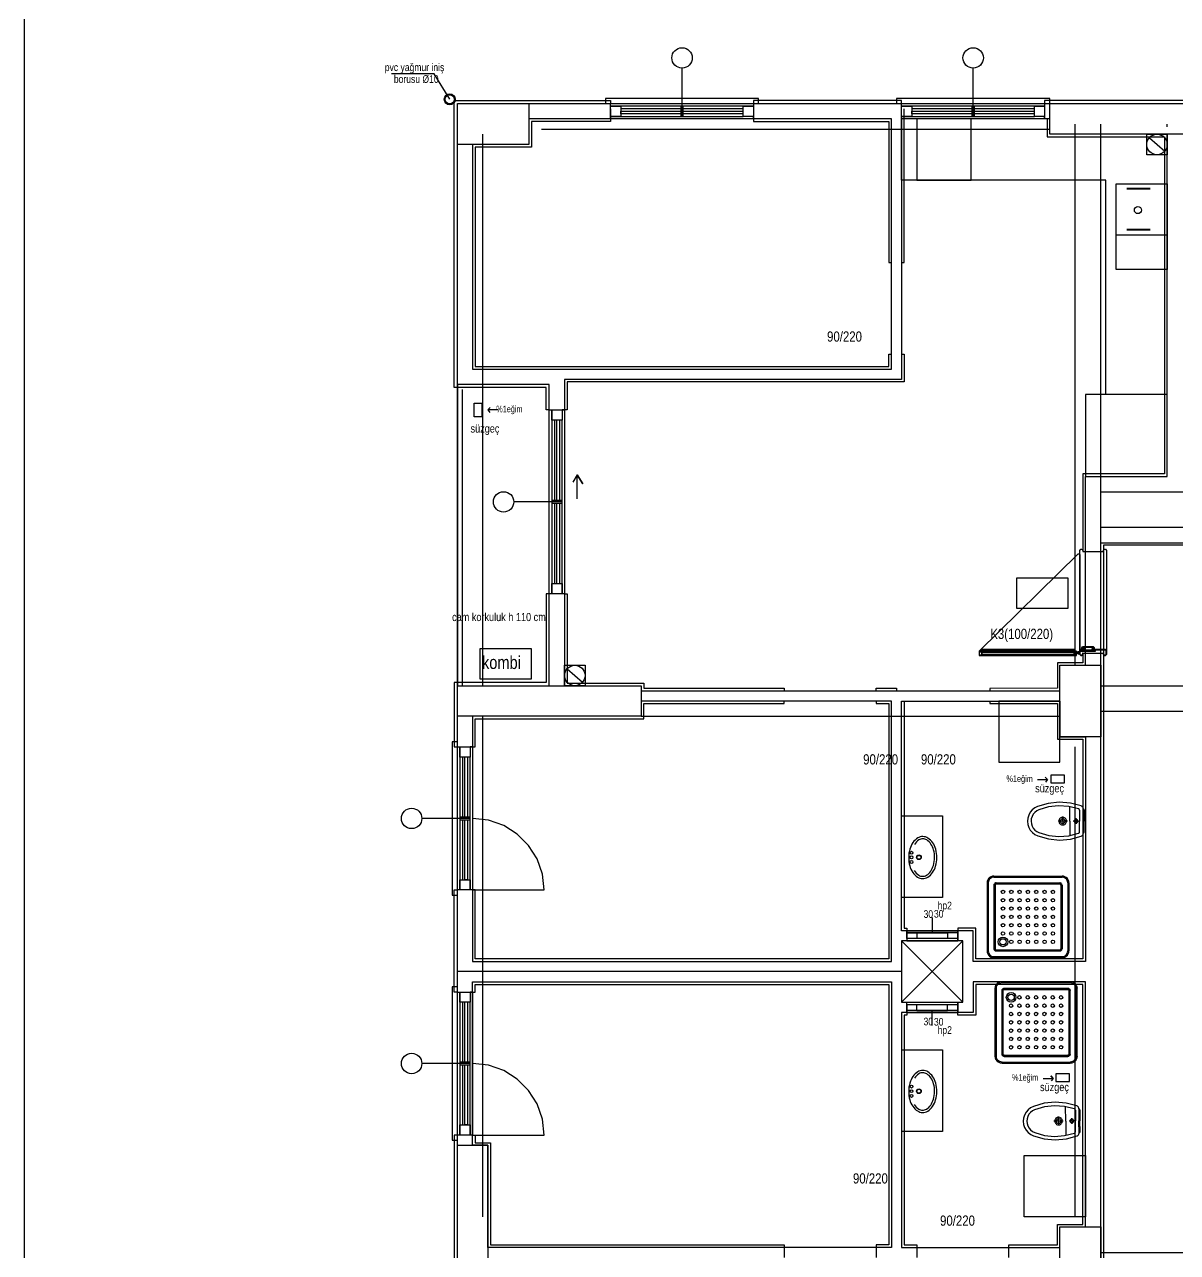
# Model space of a CAD drawing. Header units: centimetres. Extents: x 0 to 12547, y -30 to 2970.
# Drawn here: x 1150 to 1714, y 1837 to 2438 of the extents above; entities that cross this region are included whole.
import ezdxf

# ---------------------------------------------------------------- set-up
doc = ezdxf.new("R2010")
doc.units = ezdxf.units.CM
doc.layers.add('SCOTT-CERCEVE', color=7, linetype='CONTINUOUS')
doc.layers.add('SCOTT-MIMARI', color=8, linetype='CONTINUOUS')
doc.styles.get("Standard").update_dxf_attribs({"font": 'arial.ttf', "width": 0.8})

msp = doc.modelspace()

# ---------------------------------------------------------------- linework, layer by layer
at = {"layer": 'SCOTT-CERCEVE'}
msp.add_line((1150, 0), (1150, 2970), dxfattribs=at)
at = {"layer": 'SCOTT-MIMARI'}
for p, q in [((1350.49, 2413.69), (1329.55, 2413.69)), ((1358.14, 2401.27), (1350.49, 2413.69)), ((1689.58, 2357.71), (1700.96, 2357.71)), ((1689.58, 2357.41), (1700.96, 2357.41)), ((1684.35, 2334.93), (1709.35, 2334.93)), ((1700.96, 2337.45), (1689.58, 2337.45)), ((1700.96, 2337.15), (1689.58, 2337.15)), ((1666.58, 2180.43), (1667.08, 2180.93)), ((1666.58, 2129.45), (1666.58, 2180.43)), ((1666.58, 2178.43), (1666.58, 2131.45)), ((1667.08, 2180.93), (1667.58, 2180.93)), ((1667.58, 2180.93), (1668.08, 2180.43)), ((1668.08, 2180.43), (1668.08, 2179.94)), ((1668.08, 2179.94), (1678.08, 2179.94)), ((1678.08, 2180.43), (1678.58, 2180.93)), ((1678.08, 2179.94), (1678.08, 2180.43)), ((1678.58, 2180.93), (1679.08, 2180.93)), ((1679.08, 2180.93), (1679.58, 2180.43)), ((1679.58, 2180.43), (1679.58, 2129.45)), ((1618.3, 2131.05), (1618.35, 2131.05)), ((1663.58, 2130.4), (1618.7, 2130.4)), ((1663.98, 2131.05), (1663.93, 2131.05)), ((1665.27, 2130.61), (1664.93, 2130.61)), ((1665.24, 2130.05), (1664.93, 2130.05)), ((1666.58, 2130.3), (1664.98, 2130.3)), ((1665.78, 2131.1), (1665.78, 2129.5)), ((1666.31, 2130.58), (1666.58, 2130.58)), ((1666.31, 2130.02), (1666.58, 2130.02)), ((1667.08, 2128.95), (1666.58, 2129.45)), ((1667.58, 2128.95), (1667.08, 2128.95)), ((1668.08, 2129.45), (1667.58, 2128.95)), ((1678.08, 2129.94), (1668.08, 2129.94)), ((1668.08, 2129.94), (1668.08, 2129.45)), ((1678.08, 2129.45), (1678.08, 2129.94)), ((1678.58, 2128.95), (1678.08, 2129.45)), ((1679.08, 2128.95), (1678.58, 2128.95)), ((1679.58, 2129.45), (1679.08, 2128.95)), ((1661.71, 2047.88), (1661.68, 2054.94)), ((1666.44, 2053.15), (1666.46, 2047.9)), ((1668.18, 2053.86), (1668.21, 2047.91)), ((1668.18, 2053.66), (1668.33, 2053.66)), ((1668.69, 2053.31), (1668.71, 2047.91)), ((1660.47, 2047.87), (1655.9, 2047.85)), ((1658.21, 2047.86), (1658.2, 2050.08)), ((1658.21, 2047.86), (1658.23, 2045.64)), ((1661.71, 2047.88), (1661.75, 2040.82)), ((1665.93, 2047.9), (1663.38, 2047.89)), ((1664.71, 2047.89), (1664.71, 2049.3)), ((1664.71, 2047.89), (1664.72, 2046.49)), ((1666.49, 2042.66), (1666.46, 2047.9)), ((1668.24, 2041.96), (1668.21, 2047.91)), ((1668.74, 2042.51), (1668.71, 2047.91)), ((1668.24, 2042.16), (1668.39, 2042.16)), ((1624.5, 2020.98), (1657.86, 2020.98)), ((1624.5, 2020.42), (1657.86, 2020.42)), ((1621.16, 2017.64), (1621.16, 1984.28)), ((1621.72, 2017.64), (1621.72, 1984.28)), ((1624.5, 2016.53), (1624.5, 1985.39)), ((1625.06, 2016.53), (1625.06, 1985.39)), ((1625.61, 2017.64), (1656.75, 2017.64)), ((1625.61, 2017.09), (1656.75, 2017.09)), ((1657.3, 2016.53), (1657.3, 1985.39)), ((1657.86, 2016.53), (1657.86, 1985.39)), ((1660.64, 2017.64), (1660.64, 1984.28)), ((1661.2, 2017.64), (1661.2, 1984.28)), ((1594.35, 2000.62), (1594.35, 1993.11)), ((1625.61, 1984.84), (1656.75, 1984.84)), ((1625.61, 1984.28), (1656.75, 1984.28)), ((1624.5, 1981.5), (1657.86, 1981.5)), ((1624.5, 1980.95), (1657.86, 1980.95)), ((1625.16, 1932.66), (1625.16, 1966.02)), ((1625.71, 1932.66), (1625.71, 1966.02)), ((1628.49, 1969.35), (1661.85, 1969.35)), ((1628.49, 1968.8), (1661.85, 1968.8)), ((1629.61, 1966.02), (1660.74, 1966.02)), ((1664.63, 1932.66), (1664.63, 1966.02)), ((1665.19, 1932.66), (1665.19, 1966.02)), ((1628.49, 1933.77), (1628.49, 1964.9)), ((1629.05, 1933.77), (1629.05, 1964.9)), ((1629.61, 1965.46), (1660.74, 1965.46)), ((1661.3, 1933.77), (1661.3, 1964.9)), ((1661.85, 1933.77), (1661.85, 1964.9)), ((1594.35, 1947.71), (1594.35, 1955.22)), ((1628.49, 1929.88), (1661.85, 1929.88)), ((1629.61, 1933.21), (1660.74, 1933.21)), ((1629.61, 1932.66), (1660.74, 1932.66)), ((1628.49, 1929.32), (1661.85, 1929.32)), ((1659.65, 1901.01), (1659.62, 1908.07)), ((1664.38, 1906.28), (1664.4, 1901.04)), ((1666.12, 1906.99), (1666.15, 1901.04)), ((1666.12, 1906.79), (1666.27, 1906.8)), ((1666.63, 1906.45), (1666.65, 1901.05)), ((1658.41, 1901.01), (1653.84, 1900.98)), ((1656.15, 1900.99), (1656.14, 1903.22)), ((1656.15, 1900.99), (1656.16, 1898.77)), ((1659.65, 1901.01), (1659.69, 1893.95)), ((1663.87, 1901.03), (1661.32, 1901.02)), ((1662.65, 1901.03), (1662.65, 1902.43)), ((1662.65, 1901.03), (1662.66, 1899.63)), ((1664.43, 1895.79), (1664.4, 1901.04)), ((1666.18, 1895.1), (1666.15, 1901.04)), ((1666.68, 1895.65), (1666.65, 1901.05)), ((1666.18, 1895.29), (1666.33, 1895.3))]:
    msp.add_line(p, q, dxfattribs=at)
for points in [[(1471.85, 2392.91), (1471.85, 2416.54)], [(1614.35, 2392.91), (1614.35, 2416.54)], [(1406.85, 2249.16), (1405.35, 2249.16), (1405.35, 2260.16), (1360.35, 2260.16), (1360.35, 2400.66), (1436.85, 2400.66), (1436.85, 2399.16)], [(2066.85, 666.66), (1361.85, 666.66), (1361.85, 1424.16), (1379.85, 1424.16), (1379.85, 1659.16), (1361.85, 1659.16), (1361.85, 2399.16), (2066.85, 2399.16), (2066.85, 666.66)], [(1396.85, 2379.16), (1361.85, 2379.16), (1361.85, 2399.16), (1396.85, 2399.16), (1396.85, 2379.16)], [(1401.85, 2399.16), (1651.85, 2399.16)], [(1506.85, 2399.16), (1509.35, 2399.16), (1509.35, 2401.66), (1434.35, 2401.66), (1434.35, 2399.16), (1436.85, 2399.16)], [(1506.85, 2391.66), (1436.85, 2391.66), (1436.85, 2399.16), (1506.85, 2399.16), (1506.85, 2391.66), (1506.85, 2392.91), (1501.85, 2392.91), (1501.85, 2397.91), (1506.85, 2397.91), (1436.85, 2397.91), (1441.85, 2397.91), (1441.85, 2392.91), (1436.85, 2392.91), (1501.85, 2392.91), (1501.85, 2394.16), (1472.48, 2394.16)], [(1579.35, 2399.16), (1579.35, 2400.66), (1506.85, 2400.66), (1506.85, 2399.16)], [(1649.35, 2399.16), (1651.85, 2399.16), (1651.85, 2401.66), (1576.85, 2401.66), (1576.85, 2399.16), (1579.35, 2399.16)], [(1649.35, 2391.66), (1579.35, 2391.66), (1579.35, 2399.16), (1649.35, 2399.16), (1649.35, 2391.66), (1649.35, 2392.91), (1644.35, 2392.91), (1644.35, 2397.91), (1649.35, 2397.91), (1579.35, 2397.91), (1584.35, 2397.91), (1584.35, 2392.91), (1579.35, 2392.91), (1644.35, 2392.91), (1644.35, 2394.16), (1614.98, 2394.16)], [(1779.35, 2399.16), (1779.35, 2400.66), (1649.35, 2400.66), (1649.35, 2399.16)], [(1651.85, 2399.16), (1776.85, 2399.16), (1776.85, 2384.16), (1651.85, 2384.16), (1651.85, 2399.16)], [(1436.85, 2396.66), (1436.85, 2390.41), (1398.1, 2390.41), (1398.1, 2377.91), (1370.6, 2377.91), (1370.6, 2296.66), (1370.6, 2270.41), (1573.1, 2270.41), (1573.1, 2276.43), (1574.35, 2276.43)], [(1471.23, 2396.66), (1441.85, 2396.66)], [(1471.23, 2394.16), (1441.85, 2394.16), (1441.85, 2395.41), (1471.23, 2395.41)], [(1472.48, 2392.91), (1472.48, 2397.91), (1471.23, 2397.91), (1471.23, 2392.91), (1472.48, 2392.91)], [(1472.48, 2395.41), (1501.85, 2395.41), (1501.85, 2396.66), (1472.48, 2396.66)], [(1579.34, 2321.43), (1580.6, 2321.43), (1580.6, 2396.66)], [(1679.35, 2256.66), (1679.35, 2361.66), (1579.35, 2361.66), (1579.35, 2396.66)], [(1613.73, 2396.66), (1584.35, 2396.66)], [(1613.73, 2394.16), (1584.35, 2394.16), (1584.35, 2395.41), (1613.73, 2395.41)], [(1614.98, 2392.91), (1614.98, 2397.91), (1613.73, 2397.91), (1613.73, 2392.91), (1614.98, 2392.91)], [(1614.98, 2395.41), (1644.35, 2395.41), (1644.35, 2396.66), (1614.98, 2396.66)], [(1574.35, 2269.16), (1574.35, 2391.66), (1396.85, 2391.66), (1396.85, 2379.16), (1369.35, 2379.16), (1369.35, 2296.66), (1369.35, 2296.66), (1369.35, 2269.16), (1574.35, 2269.16)], [(1709.35, 2384.16), (1651.85, 2384.16), (1651.85, 2391.66), (1579.35, 2391.66), (1579.35, 2264.16), (1414.35, 2264.16), (1414.35, 2114.16), (1451.85, 2114.16), (1451.85, 2111.66), (1656.85, 2111.66), (1656.85, 2124.16), (1669.35, 2124.16), (1669.35, 2216.66), (1709.35, 2216.66), (1709.35, 2384.16)], [(1506.85, 2391.66), (1506.85, 2390.41), (1573.1, 2390.41), (1573.1, 2321.41), (1574.35, 2321.42)], [(1613.44, 2361.66), (1613.44, 2391.66), (1586.8, 2391.66), (1586.8, 2361.66), (1613.44, 2361.66)], [(1650.6, 2391.66), (1650.6, 2382.91), (1708.1, 2382.91), (1708.1, 2217.91), (1668.1, 2217.91), (1668.1, 2179.94), (1669.35, 2179.94)], [(1664.35, 2124.16), (1664.35, 2389.16)], [(1676.85, 2124.16), (1676.85, 2389.16)], [(1709.35, 2387.86), (1709.35, 2389.16)], [(1361.85, 2114.16), (1361.85, 2384.16)], [(1374.35, 2114.16), (1374.35, 2384.16)], [(1403.1, 2386.66), (1651.85, 2386.66)], [(1709.35, 2384.16), (1709.35, 2374.16), (1699.35, 2374.16), (1699.35, 2384.16), (1709.35, 2384.16)], [(1700.6, 2382.47), (1708.11, 2375.86)], [(1709.35, 2359.93), (1709.35, 2317.93), (1684.35, 2317.93), (1684.35, 2359.93), (1709.35, 2359.93)], [(1579.35, 2276.43), (1580.6, 2276.43), (1580.6, 2262.91), (1415.6, 2262.91), (1415.6, 2249.16), (1414.35, 2249.16)], [(1406.85, 2114.16), (1406.85, 2259.16), (1406.85, 2259.16), (1406.85, 2261.66), (1361.85, 2261.66), (1361.85, 2114.16), (1406.85, 2114.16)], [(1364.35, 2114.16), (1364.35, 2259.16)], [(1709.35, 2256.66), (1669.35, 2256.66), (1669.35, 2216.66), (1709.35, 2216.66)], [(1370.15, 2245.82), (1370.15, 2252.53), (1373.85, 2252.53), (1373.85, 2245.82), (1370.15, 2245.82)], [(1381.72, 2249.16), (1376.85, 2249.16), (1377.98, 2250.36), (1376.85, 2249.16), (1377.82, 2247.99)], [(1414.35, 2249.16), (1414.35, 2159.16), (1406.85, 2159.16), (1406.85, 2249.16), (1414.35, 2249.16), (1413.1, 2249.16), (1413.1, 2244.16), (1408.1, 2244.16), (1408.1, 2249.16), (1408.1, 2159.16), (1408.1, 2164.16), (1413.1, 2164.16), (1413.1, 2159.16), (1413.1, 2244.16), (1411.85, 2244.16), (1411.85, 2204.79)], [(1410.6, 2204.79), (1410.6, 2244.16), (1409.35, 2244.16), (1409.35, 2204.79)], [(1420.43, 2205.63), (1420.43, 2217.42), (1423.3, 2212.96), (1420.43, 2217.42), (1418.34, 2213.78)], [(1676.85, 2191.66), (1676.85, 2209.16), (1751.85, 2209.16), (1751.85, 2191.66), (1676.85, 2191.66)], [(1413.1, 2204.16), (1389.48, 2204.16)], [(1413.1, 2204.79), (1408.1, 2204.79), (1408.1, 2203.54), (1413.1, 2203.54), (1413.1, 2204.79)], [(1409.35, 2203.54), (1409.35, 2164.16)], [(1410.6, 2164.16), (1410.6, 2203.54)], [(1411.85, 2203.54), (1411.85, 2164.16)], [(1613.36, 1659.16), (1676.85, 1659.16), (1676.85, 2184.16), (1751.85, 2184.16), (1751.85, 886.66), (1676.85, 886.66), (1676.85, 1411.66), (1676.85, 1524.16), (1387.35, 1524.16), (1387.35, 1659.16), (1613.36, 1659.16)], [(1599.85, 1524.16), (1599.85, 1525.41), (1678.1, 1525.41), (1678.1, 1411.66), (1678.1, 887.91), (1750.6, 887.91), (1750.6, 2182.91), (1678.1, 2182.91), (1678.1, 1657.91), (1388.6, 1657.91), (1388.6, 1599.16), (1387.35, 1599.16)], [(1617.35, 2131.05), (1665.78, 2178.73), (1666.58, 2178.73)], [(1635.71, 2151.98), (1635.71, 2166.98), (1660.71, 2166.98), (1660.71, 2151.98), (1635.71, 2151.98)], [(1406.85, 2159.16), (1405.35, 2159.16), (1405.35, 2115.66), (1360.35, 2115.66), (1360.35, 2084.16), (1361.85, 2084.16)], [(1414.35, 2159.16), (1415.6, 2159.16), (1415.6, 2115.41), (1453.1, 2115.41), (1453.1, 2112.91), (1521.87, 2112.91), (1521.85, 2111.66)], [(1373.02, 2132.33), (1398.02, 2132.33), (1398.02, 2117.33), (1373.02, 2117.33), (1373.02, 2132.33)], [(1617.45, 2129), (1617.45, 2130.95), (1618.3, 2130.95), (1618.3, 2131.05), (1617.35, 2131.05), (1617.35, 2128.9), (1664.93, 2128.9), (1664.93, 2131.05), (1663.98, 2131.05), (1663.98, 2130.95), (1664.83, 2130.95), (1664.83, 2129), (1617.45, 2129)], [(1617.45, 2130.7), (1618.4, 2130.7), (1618.4, 2129.1), (1617.45, 2129.1)], [(1617.6, 2130.8), (1618.45, 2130.8), (1618.45, 2131.8), (1663.83, 2131.8), (1663.83, 2130.8), (1664.68, 2130.8), (1664.68, 2130.9), (1663.93, 2130.9), (1663.93, 2131.9), (1618.35, 2131.9), (1618.35, 2130.9), (1617.6, 2130.9), (1617.6, 2130.8)], [(1618.5, 2129.05), (1621, 2129.05), (1621, 2129.25), (1618.7, 2129.25), (1618.7, 2131.55), (1621, 2131.55), (1621, 2131.75), (1618.5, 2131.75), (1618.5, 2129.05)], [(1621.05, 2131.5), (1618.75, 2131.5), (1618.75, 2131.15), (1663.53, 2131.15), (1663.53, 2131.5), (1661.23, 2131.5), (1661.23, 2131.75), (1621.05, 2131.75), (1621.05, 2131.5)], [(1621.05, 2129.05), (1621.05, 2129.3), (1618.75, 2129.3), (1618.75, 2129.65), (1663.53, 2129.65), (1663.53, 2129.3), (1661.23, 2129.3), (1661.23, 2129.05), (1621.05, 2129.05)], [(1669.35, 2129.94), (1668.1, 2129.94), (1668.1, 2125.41), (1655.6, 2125.41), (1655.6, 2112.91), (1622.44, 2112.84), (1622.44, 2111.66)], [(1663.58, 2129.25), (1661.28, 2129.25), (1661.28, 2129.05), (1663.78, 2129.05), (1663.78, 2131.75), (1661.28, 2131.75), (1661.28, 2131.55), (1663.58, 2131.55), (1663.58, 2129.25)], [(1664.83, 2130.7), (1663.88, 2130.7), (1663.88, 2129.1), (1664.83, 2129.1)], [(1668.74, 2131.95), (1667.08, 2131.95), (1666.58, 2131.45), (1666.58, 2129.45), (1667.08, 2128.95), (1667.58, 2128.95), (1668.08, 2129.45), (1668.08, 2130.14), (1667.88, 2130.14), (1667.88, 2129.45), (1667.58, 2129.15), (1667.08, 2129.15), (1666.78, 2129.45), (1666.78, 2131.45), (1667.08, 2131.75), (1668.94, 2131.75), (1668.94, 2132.95), (1667.8, 2132.95), (1667.8, 2133), (1673.33, 2133), (1673.63, 2132.7), (1673.63, 2132.45), (1673.33, 2132.15), (1672.49, 2132.15), (1672.49, 2131.95), (1673.33, 2131.95), (1673.83, 2132.45), (1673.83, 2132.7), (1673.33, 2133.2), (1667.8, 2133.2), (1667.8, 2132.75), (1668.74, 2132.75), (1668.74, 2131.95)], [(1667.11, 2130.94), (1667.11, 2131.69), (1674.09, 2131.69), (1674.09, 2130.94), (1667.11, 2130.94)], [(1667.74, 2132.7), (1667.53, 2132.96), (1667.48, 2133.17), (1667.48, 2132.7), (1667.48, 2132), (1668.67, 2132), (1668.67, 2132.7), (1667.74, 2132.7)], [(1667.78, 2132.6), (1667.85, 2132.1), (1667.58, 2132.1), (1667.58, 2132.66), (1667.71, 2132.6), (1667.74, 2132.6), (1667.78, 2132.6)], [(1678.58, 2129.15), (1679.08, 2129.15), (1678.58, 2129.15), (1678.28, 2129.45), (1678.28, 2130.14), (1678.08, 2130.14), (1678.08, 2129.45), (1678.58, 2128.95), (1679.08, 2128.95), (1679.58, 2129.45), (1679.58, 2131.45), (1679.08, 2131.95), (1673.55, 2131.95), (1673.55, 2131.75), (1679.08, 2131.75), (1679.38, 2131.45), (1679.38, 2129.45), (1679.08, 2129.15)], [(1424.35, 2124.16), (1424.35, 2114.16), (1414.35, 2114.16), (1414.35, 2124.16), (1424.35, 2124.16)], [(1415.6, 2122.47), (1423.11, 2115.86)], [(1656.85, 2089.16), (1656.85, 2124.16), (1676.85, 2124.16), (1676.85, 2089.16), (1656.85, 2089.16)], [(1361.85, 2114.16), (1451.85, 2114.16), (1451.85, 2099.16), (1361.85, 2099.16), (1361.85, 2114.16)], [(1451.85, 2111.66), (1656.85, 2111.66)], [(1566.85, 2111.66), (1566.85, 2112.91), (1576.84, 2112.91), (1576.85, 2111.66)], [(1676.85, 2114.16), (1751.85, 2114.16)], [(1574.35, 1979.16), (1574.35, 2106.66), (1451.85, 2106.66), (1451.85, 2099.16), (1369.35, 2099.16), (1369.35, 1979.16), (1421.85, 1979.16), (1421.85, 1979.16), (1574.35, 1979.16)], [(1369.35, 2084.16), (1370.6, 2084.16), (1370.6, 2097.91), (1453.1, 2097.91), (1453.1, 2105.41), (1521.85, 2105.41), (1521.85, 2106.66)], [(1566.85, 2106.66), (1566.85, 2105.41), (1573.1, 2105.41), (1573.1, 1980.41), (1421.85, 1980.41), (1370.6, 1980.41), (1370.6, 2014.16), (1369.35, 2014.16)], [(1669.35, 1979.16), (1614.35, 1979.16), (1614.35, 1994.16), (1579.35, 1994.16), (1579.35, 2106.66), (1656.85, 2106.66), (1656.85, 2089.16), (1669.35, 2089.16), (1669.35, 1979.16)], [(1580.6, 2106.66), (1580.6, 2105.41), (1580.6, 2105.41), (1580.6, 1995.41), (1581.88, 1995.41), (1581.88, 1994.19)], [(1622.45, 2106.66), (1622.45, 2105.41), (1655.6, 2105.41), (1655.6, 2105.41), (1655.6, 2105.41), (1655.6, 2087.91), (1668.1, 2087.91), (1668.1, 1980.41), (1615.6, 1980.41), (1615.6, 1995.41), (1606.87, 1995.41), (1606.87, 1994.16)], [(1626.85, 2076.66), (1656.85, 2076.66), (1656.85, 2106.66), (1626.85, 2106.66), (1626.85, 2076.66)], [(1361.85, 1854.16), (1361.85, 2099.16)], [(1374.35, 1854.16), (1374.35, 2099.16)], [(1451.85, 2099.16), (1656.85, 2099.16)], [(1676.85, 2101.66), (1751.85, 2101.66)], [(1361.85, 2084.16), (1361.85, 2086.66), (1359.35, 2086.66), (1359.35, 2011.66), (1361.85, 2011.66), (1361.85, 2014.16)], [(1369.35, 2084.16), (1369.35, 2014.16), (1361.85, 2014.16), (1361.85, 2084.16), (1369.35, 2084.16), (1368.1, 2084.16), (1368.1, 2079.16), (1363.1, 2079.16), (1363.1, 2084.16), (1363.1, 2014.16), (1363.1, 2019.16), (1368.1, 2019.16), (1368.1, 2014.16), (1368.1, 2079.16), (1366.85, 2079.16), (1366.85, 2049.79)], [(1664.35, 1854.16), (1664.35, 2084.16)], [(1676.85, 1854.16), (1676.85, 2084.16)], [(1365.6, 2049.79), (1365.6, 2079.16), (1364.35, 2079.16), (1364.35, 2049.79)], [(1645.93, 2068.15), (1650.79, 2068.15), (1649.67, 2069.35), (1650.79, 2068.15), (1649.82, 2066.98)], [(1652.44, 2066.62), (1659.14, 2066.62), (1659.14, 2070.31), (1652.44, 2070.31), (1652.44, 2066.62)], [(1667.2, 2055.26), (1661.94, 2056.67), (1656.52, 2057.1), (1651.1, 2056.55), (1645.88, 2055.03)], [(1579.35, 2050.41), (1599.35, 2050.41), (1599.35, 2010.41), (1579.35, 2010.41)], [(1645.88, 2055.03), (1644.5, 2054.32), (1643.29, 2053.35), (1642.3, 2052.16), (1641.56, 2050.8), (1641.11, 2049.32), (1640.96, 2047.77)], [(1646.52, 2053.4), (1645.45, 2052.85), (1644.52, 2052.1), (1643.75, 2051.18), (1643.18, 2050.12), (1642.83, 2048.98), (1642.71, 2047.78)], [(1665.93, 2053.86), (1661.12, 2055.03), (1656.18, 2055.35), (1651.27, 2054.8), (1646.52, 2053.4)], [(1666.44, 2053.15), (1666.42, 2053.3), (1666.37, 2053.45), (1666.3, 2053.58), (1666.19, 2053.7), (1666.07, 2053.79), (1665.93, 2053.86)], [(1668.18, 2053.86), (1668.15, 2054.16), (1668.06, 2054.45), (1667.91, 2054.72), (1667.71, 2054.94), (1667.47, 2055.13), (1667.2, 2055.26)], [(1668.69, 2053.31), (1668.68, 2053.39), (1668.65, 2053.47), (1668.61, 2053.53), (1668.55, 2053.59), (1668.49, 2053.63), (1668.41, 2053.65), (1668.33, 2053.66)], [(1368.1, 2049.16), (1344.48, 2049.16)], [(1368.1, 2049.79), (1363.1, 2049.79), (1363.1, 2048.54), (1368.1, 2048.54), (1368.1, 2049.79)], [(1364.35, 2048.54), (1364.35, 2019.16)], [(1366.85, 2048.54), (1366.85, 2019.16), (1365.6, 2019.16), (1365.6, 2048.54)], [(1404.35, 2014.16), (1403.48, 2021.95), (1400.89, 2029.35), (1396.72, 2035.99), (1391.18, 2041.53), (1384.54, 2045.7), (1377.14, 2048.29), (1369.35, 2049.16)], [(1640.96, 2047.77), (1641.13, 2046.23), (1641.59, 2044.76), (1642.34, 2043.4), (1643.35, 2042.22), (1644.57, 2041.26), (1645.95, 2040.57)], [(1642.71, 2047.78), (1642.84, 2046.59), (1643.2, 2045.45), (1643.78, 2044.4), (1644.56, 2043.48), (1645.5, 2042.74), (1646.58, 2042.21)], [(1660.09, 2047.87), (1660.05, 2048.26), (1659.92, 2048.63), (1659.73, 2048.97), (1659.46, 2049.26), (1659.14, 2049.49), (1658.78, 2049.65), (1658.4, 2049.73), (1658.01, 2049.72), (1657.63, 2049.64), (1657.27, 2049.48), (1656.95, 2049.25), (1656.69, 2048.96), (1656.5, 2048.61), (1656.38, 2048.24), (1656.34, 2047.85)], [(1656.34, 2047.85), (1656.38, 2047.46), (1656.5, 2047.09), (1656.7, 2046.75), (1656.97, 2046.46), (1657.28, 2046.23), (1657.64, 2046.07), (1658.03, 2046), (1658.42, 2046), (1658.8, 2046.08), (1659.16, 2046.24), (1659.48, 2046.47), (1659.74, 2046.77), (1659.93, 2047.11), (1660.05, 2047.48), (1660.09, 2047.87)], [(1659.36, 2047.87), (1659.34, 2048.11), (1659.26, 2048.33), (1659.14, 2048.54), (1658.98, 2048.72), (1658.78, 2048.86), (1658.56, 2048.96), (1658.33, 2049.01), (1658.09, 2049), (1657.85, 2048.95), (1657.63, 2048.85), (1657.44, 2048.71), (1657.28, 2048.53), (1657.16, 2048.32), (1657.09, 2048.09), (1657.06, 2047.86)], [(1657.06, 2047.86), (1657.09, 2047.62), (1657.17, 2047.39), (1657.29, 2047.18), (1657.45, 2047), (1657.64, 2046.86), (1657.86, 2046.77), (1658.1, 2046.72), (1658.34, 2046.72), (1658.57, 2046.77), (1658.79, 2046.87), (1658.99, 2047.01), (1659.15, 2047.19), (1659.27, 2047.4), (1659.34, 2047.63), (1659.36, 2047.87)], [(1665.59, 2047.9), (1665.57, 2048.08), (1665.51, 2048.25), (1665.42, 2048.41), (1665.3, 2048.55), (1665.15, 2048.65), (1664.98, 2048.73), (1664.8, 2048.76), (1664.62, 2048.76), (1664.44, 2048.72), (1664.27, 2048.65), (1664.12, 2048.54), (1664, 2048.4), (1663.91, 2048.25), (1663.86, 2048.07), (1663.84, 2047.89)], [(1663.84, 2047.89), (1663.86, 2047.71), (1663.92, 2047.53), (1664.01, 2047.38), (1664.13, 2047.24), (1664.28, 2047.13), (1664.45, 2047.06), (1664.63, 2047.02), (1664.81, 2047.02), (1664.99, 2047.06), (1665.16, 2047.14), (1665.3, 2047.25), (1665.42, 2047.38), (1665.51, 2047.54), (1665.57, 2047.72), (1665.59, 2047.9)], [(1587.26, 2039.6), (1586.57, 2039.12), (1585.94, 2038.58), (1585.36, 2037.97), (1584.85, 2037.31)], [(1587.83, 2038.66), (1587.18, 2038.21), (1586.58, 2037.69), (1586.06, 2037.1), (1585.6, 2036.45)], [(1589.75, 2040.28), (1589.1, 2040.24), (1588.46, 2040.11), (1587.84, 2039.9), (1587.26, 2039.6)], [(1589.74, 2039.19), (1589.24, 2039.16), (1588.75, 2039.06), (1588.28, 2038.89), (1587.83, 2038.66)], [(1591.64, 2038.64), (1591.2, 2038.87), (1590.73, 2039.04), (1590.24, 2039.15), (1589.74, 2039.19)], [(1592.22, 2039.56), (1591.64, 2039.87), (1591.03, 2040.09), (1590.4, 2040.23), (1589.75, 2040.28)], [(1593.68, 2036.64), (1593.26, 2037.21), (1592.77, 2037.74), (1592.23, 2038.22), (1591.64, 2038.64)], [(1594.6, 2037.24), (1594.1, 2037.91), (1593.53, 2038.53), (1592.9, 2039.08), (1592.22, 2039.56)], [(1645.95, 2040.57), (1651.19, 2039.1), (1656.61, 2038.6), (1662.03, 2039.09), (1667.28, 2040.55)], [(1646.58, 2042.21), (1651.34, 2040.86), (1656.26, 2040.36), (1661.19, 2040.72), (1665.99, 2041.95)], [(1665.99, 2041.95), (1666.13, 2042.01), (1666.25, 2042.1), (1666.35, 2042.22), (1666.43, 2042.36), (1666.48, 2042.5), (1666.49, 2042.66)], [(1667.28, 2040.55), (1667.55, 2040.69), (1667.78, 2040.87), (1667.98, 2041.11), (1668.13, 2041.37), (1668.21, 2041.66), (1668.24, 2041.96)], [(1668.39, 2042.16), (1668.47, 2042.17), (1668.54, 2042.2), (1668.61, 2042.24), (1668.67, 2042.3), (1668.71, 2042.36), (1668.73, 2042.44), (1668.74, 2042.51)], [(1583.37, 2034.14), (1583.12, 2033.13), (1582.94, 2032.11), (1582.83, 2031.08), (1582.79, 2030.05)], [(1584.85, 2037.31), (1584.39, 2036.56), (1583.98, 2035.78), (1583.64, 2034.97), (1583.37, 2034.14)], [(1594.98, 2033.76), (1594.74, 2034.52), (1594.45, 2035.25), (1594.09, 2035.96), (1593.68, 2036.64)], [(1596.04, 2034.05), (1595.77, 2034.89), (1595.44, 2035.7), (1595.05, 2036.49), (1594.6, 2037.24)], [(1595.47, 2029.96), (1595.45, 2030.92), (1595.36, 2031.88), (1595.2, 2032.83), (1594.98, 2033.76)], [(1596.57, 2029.96), (1596.54, 2030.99), (1596.44, 2032.02), (1596.27, 2033.04), (1596.04, 2034.05)], [(1582.79, 2030.05), (1582.81, 2029.02), (1582.91, 2027.99), (1583.08, 2026.97), (1583.31, 2025.96)], [(1593.59, 2023.32), (1594.01, 2023.99), (1594.37, 2024.69), (1594.68, 2025.42), (1594.93, 2026.17)], [(1594.93, 2026.17), (1595.16, 2027.1), (1595.33, 2028.05), (1595.43, 2029), (1595.47, 2029.96)], [(1595.98, 2025.87), (1596.23, 2026.88), (1596.41, 2027.89), (1596.52, 2028.92), (1596.57, 2029.96)], [(1583.31, 2025.96), (1583.58, 2025.12), (1583.91, 2024.31), (1584.3, 2023.52), (1584.75, 2022.77)], [(1584.75, 2022.77), (1585.25, 2022.1), (1585.82, 2021.48), (1586.45, 2020.93), (1587.13, 2020.45)], [(1585.51, 2023.62), (1585.96, 2022.96), (1586.48, 2022.36), (1587.07, 2021.83), (1587.71, 2021.37)], [(1587.13, 2020.45), (1587.71, 2020.14), (1588.32, 2019.91), (1588.95, 2019.77), (1589.6, 2019.72)], [(1587.71, 2021.37), (1588.15, 2021.14), (1588.62, 2020.96), (1589.11, 2020.86), (1589.61, 2020.82)], [(1589.6, 2019.72), (1590.25, 2019.77), (1590.89, 2019.9), (1591.51, 2020.11), (1592.09, 2020.41)], [(1589.61, 2020.82), (1590.11, 2020.85), (1590.6, 2020.95), (1591.07, 2021.12), (1591.52, 2021.35)], [(1591.52, 2021.35), (1592.11, 2021.75), (1592.66, 2022.22), (1593.16, 2022.74), (1593.59, 2023.32)], [(1592.09, 2020.41), (1592.78, 2020.88), (1593.41, 2021.43), (1593.99, 2022.04), (1594.5, 2022.7)], [(1594.5, 2022.7), (1594.96, 2023.45), (1595.37, 2024.23), (1595.71, 2025.04), (1595.98, 2025.87)], [(1624.5, 2020.98), (1623.76, 2020.89), (1623.05, 2020.65), (1622.42, 2020.25), (1621.89, 2019.72), (1621.49, 2019.09), (1621.25, 2018.38), (1621.16, 2017.64)], [(1624.5, 2020.42), (1623.88, 2020.35), (1623.29, 2020.15), (1622.77, 2019.81), (1622.33, 2019.37), (1622, 2018.85), (1621.79, 2018.26), (1621.72, 2017.64)], [(1661.2, 2017.64), (1661.11, 2018.38), (1660.87, 2019.09), (1660.47, 2019.72), (1659.94, 2020.25), (1659.31, 2020.65), (1658.6, 2020.89), (1657.86, 2020.98)], [(1660.64, 2017.64), (1660.57, 2018.26), (1660.36, 2018.85), (1660.03, 2019.37), (1659.59, 2019.81), (1659.07, 2020.15), (1658.48, 2020.35), (1657.86, 2020.42)], [(1361.85, 1964.16), (1360.35, 1964.16), (1360.35, 2014.16), (1361.85, 2014.16)], [(1369.35, 2014.16), (1404.35, 2014.16)], [(1625.61, 2017.64), (1625.36, 2017.61), (1625.13, 2017.53), (1624.92, 2017.4), (1624.74, 2017.22), (1624.61, 2017.01), (1624.53, 2016.78), (1624.5, 2016.53)], [(1625.61, 2017.09), (1625.49, 2017.07), (1625.37, 2017.03), (1625.27, 2016.96), (1625.18, 2016.88), (1625.11, 2016.77), (1625.07, 2016.65), (1625.06, 2016.53)], [(1657.86, 2016.53), (1657.83, 2016.78), (1657.75, 2017.01), (1657.62, 2017.22), (1657.44, 2017.4), (1657.23, 2017.53), (1657, 2017.61), (1656.75, 2017.64)], [(1657.3, 2016.53), (1657.29, 2016.65), (1657.25, 2016.77), (1657.18, 2016.88), (1657.09, 2016.96), (1656.99, 2017.03), (1656.87, 2017.07), (1656.75, 2017.09)], [(1606.85, 1994.16), (1606.85, 1994.16), (1606.85, 1989.16), (1606.85, 1990.36), (1581.85, 1990.36), (1581.86, 1994.16), (1606.85, 1994.16)], [(1581.85, 1989.16), (1606.85, 1989.16), (1606.85, 1994.14), (1581.85, 1994.16), (1581.85, 1989.16)], [(1581.85, 1993.14), (1581.86, 1993.14)], [(1601.85, 1993.14), (1581.85, 1993.09)], [(1581.85, 1993.09), (1586.85, 1993.09), (1586.85, 1990.36)], [(1586.85, 1993.14), (1601.85, 1993.14)], [(1606.85, 1993.14), (1601.85, 1993.14), (1601.85, 1990.36)], [(1579.35, 1959.16), (1609.35, 1959.16), (1609.35, 1989.16), (1579.35, 1989.16), (1579.35, 1959.16), (1609.35, 1989.16), (1579.35, 1989.16), (1609.35, 1959.16)], [(1621.16, 1984.28), (1621.25, 1983.54), (1621.49, 1982.83), (1621.89, 1982.2), (1622.42, 1981.67), (1623.05, 1981.28), (1623.76, 1981.03), (1624.5, 1980.95)], [(1621.72, 1984.28), (1621.79, 1983.66), (1622, 1983.08), (1622.33, 1982.55), (1622.77, 1982.11), (1623.29, 1981.78), (1623.88, 1981.57), (1624.5, 1981.5)], [(1624.5, 1985.39), (1624.53, 1985.15), (1624.61, 1984.91), (1624.74, 1984.7), (1624.92, 1984.52), (1625.13, 1984.39), (1625.36, 1984.31), (1625.61, 1984.28)], [(1625.06, 1985.39), (1625.07, 1985.27), (1625.11, 1985.15), (1625.18, 1985.05), (1625.27, 1984.96), (1625.37, 1984.89), (1625.49, 1984.85), (1625.61, 1984.84)], [(1656.75, 1984.84), (1656.87, 1984.85), (1656.99, 1984.89), (1657.09, 1984.96), (1657.18, 1985.05), (1657.25, 1985.15), (1657.29, 1985.27), (1657.3, 1985.39)], [(1656.75, 1984.28), (1657, 1984.31), (1657.23, 1984.39), (1657.44, 1984.52), (1657.62, 1984.7), (1657.75, 1984.91), (1657.83, 1985.15), (1657.86, 1985.39)], [(1657.86, 1980.95), (1658.6, 1981.03), (1659.31, 1981.28), (1659.94, 1981.67), (1660.47, 1982.2), (1660.87, 1982.83), (1661.11, 1983.54), (1661.2, 1984.28)], [(1657.86, 1981.5), (1658.48, 1981.57), (1659.07, 1981.78), (1659.59, 1982.11), (1660.03, 1982.55), (1660.36, 1983.08), (1660.57, 1983.66), (1660.64, 1984.28)], [(1579.35, 1974.16), (1361.85, 1974.16)], [(1361.85, 1964.16), (1361.85, 1966.66), (1359.35, 1966.66), (1359.35, 1891.66), (1361.85, 1891.66), (1361.85, 1894.16)], [(1574.35, 1839.16), (1376.85, 1839.16), (1376.85, 1889.16), (1369.35, 1889.16), (1369.35, 1969.16), (1574.35, 1969.16), (1574.35, 1839.16)], [(1369.35, 1964.16), (1370.6, 1964.16), (1370.6, 1967.91), (1573.1, 1967.91), (1573.1, 1840.41), (1566.85, 1840.41), (1566.85, 1834.16)], [(1669.35, 1969.16), (1614.35, 1969.16), (1614.35, 1954.16), (1579.35, 1954.16), (1579.35, 1839.16), (1634.35, 1839.16), (1634.35, 1839.16), (1656.85, 1839.16), (1656.85, 1849.16), (1669.35, 1849.16), (1669.35, 1969.16)], [(1631.85, 1834.16), (1631.86, 1840.41), (1634.35, 1840.41), (1655.6, 1840.41), (1655.6, 1850.41), (1668.1, 1850.41), (1668.1, 1967.91), (1615.6, 1967.91), (1615.6, 1952.91), (1606.85, 1952.91), (1606.85, 1954.16)], [(1625.16, 1966.02), (1625.24, 1966.76), (1625.49, 1967.46), (1625.89, 1968.1), (1626.41, 1968.62), (1627.05, 1969.02), (1627.75, 1969.27), (1628.49, 1969.35)], [(1625.71, 1966.02), (1625.78, 1966.63), (1625.99, 1967.22), (1626.32, 1967.75), (1626.76, 1968.19), (1627.29, 1968.52), (1627.88, 1968.73), (1628.49, 1968.8)], [(1628.49, 1964.9), (1628.52, 1965.15), (1628.6, 1965.39), (1628.74, 1965.6), (1628.91, 1965.77), (1629.12, 1965.91), (1629.36, 1965.99), (1629.61, 1966.02)], [(1660.74, 1966.02), (1660.99, 1965.99), (1661.22, 1965.91), (1661.43, 1965.77), (1661.61, 1965.6), (1661.74, 1965.39), (1661.83, 1965.15), (1661.85, 1964.9)], [(1661.85, 1969.35), (1662.6, 1969.27), (1663.3, 1969.02), (1663.93, 1968.62), (1664.46, 1968.1), (1664.86, 1967.46), (1665.11, 1966.76), (1665.19, 1966.02)], [(1661.85, 1968.8), (1662.47, 1968.73), (1663.06, 1968.52), (1663.59, 1968.19), (1664.03, 1967.75), (1664.36, 1967.22), (1664.56, 1966.63), (1664.63, 1966.02)], [(1369.35, 1964.16), (1369.35, 1894.16), (1361.85, 1894.16), (1361.85, 1964.16), (1369.35, 1964.16), (1368.1, 1964.16), (1368.1, 1959.16), (1363.1, 1959.16), (1363.1, 1964.16), (1363.1, 1894.16), (1363.1, 1899.16), (1368.1, 1899.16), (1368.1, 1894.16), (1368.1, 1959.16), (1366.85, 1959.16), (1366.85, 1929.79)], [(1629.05, 1964.9), (1629.06, 1965.03), (1629.1, 1965.14), (1629.17, 1965.25), (1629.26, 1965.34), (1629.36, 1965.4), (1629.48, 1965.45), (1629.61, 1965.46)], [(1660.74, 1965.46), (1660.87, 1965.45), (1660.98, 1965.4), (1661.09, 1965.34), (1661.18, 1965.25), (1661.24, 1965.14), (1661.28, 1965.03), (1661.3, 1964.9)], [(1365.6, 1929.79), (1365.6, 1959.16), (1364.35, 1959.16), (1364.35, 1929.79)], [(1581.86, 1954.16), (1581.86, 1952.91), (1580.6, 1952.91), (1580.6, 1840.41), (1586.86, 1840.41), (1586.85, 1834.16)], [(1606.85, 1954.16), (1606.85, 1954.16), (1606.85, 1959.16), (1606.85, 1957.97), (1581.85, 1957.97), (1581.86, 1954.16), (1606.85, 1954.16)], [(1581.85, 1959.16), (1606.85, 1959.16), (1606.85, 1954.19), (1581.85, 1954.16), (1581.85, 1959.16)], [(1581.85, 1955.24), (1586.85, 1955.24), (1586.85, 1957.97)], [(1601.85, 1955.19), (1581.85, 1955.24)], [(1581.85, 1955.19), (1581.86, 1955.19)], [(1586.85, 1955.19), (1601.85, 1955.19)], [(1606.85, 1955.19), (1601.85, 1955.19), (1601.85, 1957.97)], [(1579.35, 1935.89), (1599.35, 1935.89), (1599.35, 1895.89), (1579.35, 1895.89)], [(1628.49, 1929.32), (1627.75, 1929.4), (1627.05, 1929.65), (1626.41, 1930.05), (1625.89, 1930.58), (1625.49, 1931.21), (1625.24, 1931.91), (1625.16, 1932.66)], [(1628.49, 1929.88), (1627.88, 1929.95), (1627.29, 1930.15), (1626.76, 1930.48), (1626.32, 1930.92), (1625.99, 1931.45), (1625.78, 1932.04), (1625.71, 1932.66)], [(1629.61, 1932.66), (1629.36, 1932.68), (1629.12, 1932.77), (1628.91, 1932.9), (1628.74, 1933.07), (1628.6, 1933.29), (1628.52, 1933.52), (1628.49, 1933.77)], [(1629.61, 1933.21), (1629.48, 1933.23), (1629.36, 1933.27), (1629.26, 1933.33), (1629.17, 1933.42), (1629.1, 1933.53), (1629.06, 1933.64), (1629.05, 1933.77)], [(1661.3, 1933.77), (1661.28, 1933.64), (1661.24, 1933.53), (1661.18, 1933.42), (1661.09, 1933.33), (1660.98, 1933.27), (1660.87, 1933.23), (1660.74, 1933.21)], [(1661.85, 1933.77), (1661.83, 1933.52), (1661.74, 1933.29), (1661.61, 1933.07), (1661.43, 1932.9), (1661.22, 1932.77), (1660.99, 1932.68), (1660.74, 1932.66)], [(1665.19, 1932.66), (1665.11, 1931.91), (1664.86, 1931.21), (1664.46, 1930.58), (1663.93, 1930.05), (1663.3, 1929.65), (1662.6, 1929.4), (1661.85, 1929.32)], [(1664.63, 1932.66), (1664.56, 1932.04), (1664.36, 1931.45), (1664.03, 1930.92), (1663.59, 1930.48), (1663.06, 1930.15), (1662.47, 1929.95), (1661.85, 1929.88)], [(1368.1, 1929.16), (1344.48, 1929.16)], [(1368.1, 1929.79), (1363.1, 1929.79), (1363.1, 1928.54), (1368.1, 1928.54), (1368.1, 1929.79)], [(1364.35, 1928.54), (1364.35, 1899.16)], [(1366.85, 1928.54), (1366.85, 1899.16), (1365.6, 1899.16), (1365.6, 1928.54)], [(1404.35, 1894.16), (1403.48, 1901.95), (1400.89, 1909.35), (1396.72, 1915.99), (1391.18, 1921.53), (1384.54, 1925.7), (1377.14, 1928.29), (1369.35, 1929.16)], [(1587.26, 1925.07), (1586.57, 1924.6), (1585.94, 1924.06), (1585.36, 1923.45), (1584.85, 1922.78)], [(1587.83, 1924.14), (1587.18, 1923.69), (1586.58, 1923.16), (1586.06, 1922.57), (1585.6, 1921.92)], [(1589.75, 1925.76), (1589.1, 1925.72), (1588.46, 1925.59), (1587.84, 1925.37), (1587.26, 1925.07)], [(1589.74, 1924.67), (1589.24, 1924.63), (1588.75, 1924.53), (1588.28, 1924.37), (1587.83, 1924.14)], [(1591.64, 1924.11), (1591.2, 1924.35), (1590.73, 1924.52), (1590.24, 1924.63), (1589.74, 1924.67)], [(1592.22, 1925.04), (1591.64, 1925.35), (1591.03, 1925.57), (1590.4, 1925.71), (1589.75, 1925.76)], [(1593.68, 1922.11), (1593.26, 1922.69), (1592.77, 1923.22), (1592.23, 1923.7), (1591.64, 1924.11)], [(1594.6, 1922.71), (1594.1, 1923.39), (1593.53, 1924), (1592.9, 1924.56), (1592.22, 1925.04)], [(1654.82, 1920.34), (1661.53, 1920.34), (1661.53, 1924.04), (1654.82, 1924.04), (1654.82, 1920.34)], [(1583.37, 1919.61), (1583.12, 1918.61), (1582.94, 1917.59), (1582.83, 1916.56), (1582.79, 1915.53)], [(1584.85, 1922.78), (1584.39, 1922.04), (1583.98, 1921.26), (1583.64, 1920.45), (1583.37, 1919.61)], [(1594.98, 1919.24), (1594.74, 1919.99), (1594.45, 1920.73), (1594.09, 1921.43), (1593.68, 1922.11)], [(1596.04, 1919.52), (1595.77, 1920.36), (1595.44, 1921.18), (1595.05, 1921.96), (1594.6, 1922.71)], [(1595.47, 1915.44), (1595.45, 1916.4), (1595.36, 1917.36), (1595.2, 1918.3), (1594.98, 1919.24)], [(1596.57, 1915.43), (1596.54, 1916.47), (1596.44, 1917.5), (1596.27, 1918.52), (1596.04, 1919.52)], [(1648.64, 1921.87), (1653.51, 1921.87), (1652.38, 1923.06), (1653.51, 1921.87), (1652.54, 1920.7)], [(1582.79, 1915.53), (1582.81, 1914.49), (1582.91, 1913.46), (1583.08, 1912.44), (1583.31, 1911.44)], [(1594.93, 1911.65), (1595.16, 1912.58), (1595.33, 1913.53), (1595.43, 1914.48), (1595.47, 1915.44)], [(1595.98, 1911.35), (1596.23, 1912.35), (1596.41, 1913.37), (1596.52, 1914.4), (1596.57, 1915.43)], [(1583.31, 1911.44), (1583.58, 1910.6), (1583.91, 1909.78), (1584.3, 1909), (1584.75, 1908.25)], [(1584.75, 1908.25), (1585.25, 1907.57), (1585.82, 1906.96), (1586.45, 1906.4), (1587.13, 1905.92)], [(1585.51, 1909.09), (1585.96, 1908.44), (1586.48, 1907.84), (1587.07, 1907.31), (1587.71, 1906.85)], [(1587.13, 1905.92), (1587.71, 1905.61), (1588.32, 1905.39), (1588.95, 1905.25), (1589.6, 1905.2)], [(1587.71, 1906.85), (1588.15, 1906.61), (1588.62, 1906.44), (1589.11, 1906.33), (1589.61, 1906.29)], [(1589.6, 1905.2), (1590.25, 1905.24), (1590.89, 1905.37), (1591.51, 1905.59), (1592.09, 1905.89)], [(1589.61, 1906.29), (1590.11, 1906.33), (1590.6, 1906.43), (1591.07, 1906.59), (1591.52, 1906.82)], [(1591.52, 1906.82), (1592.11, 1907.23), (1592.66, 1907.7), (1593.16, 1908.22), (1593.59, 1908.79)], [(1592.09, 1905.89), (1592.78, 1906.36), (1593.41, 1906.9), (1593.99, 1907.51), (1594.5, 1908.18)], [(1593.59, 1908.79), (1594.01, 1909.46), (1594.37, 1910.17), (1594.68, 1910.9), (1594.93, 1911.65)], [(1594.5, 1908.18), (1594.96, 1908.92), (1595.37, 1909.7), (1595.71, 1910.51), (1595.98, 1911.35)], [(1643.82, 1908.16), (1642.44, 1907.45), (1641.23, 1906.48), (1640.24, 1905.29), (1639.5, 1903.93), (1639.05, 1902.45), (1638.9, 1900.91)], [(1644.46, 1906.53), (1643.39, 1905.98), (1642.46, 1905.23), (1641.69, 1904.31), (1641.12, 1903.26), (1640.77, 1902.11), (1640.65, 1900.92)], [(1665.14, 1908.39), (1659.88, 1909.8), (1654.46, 1910.24), (1649.04, 1909.68), (1643.82, 1908.16)], [(1663.87, 1906.99), (1659.06, 1908.16), (1654.12, 1908.48), (1649.21, 1907.93), (1644.46, 1906.53)], [(1664.38, 1906.28), (1664.36, 1906.44), (1664.31, 1906.58), (1664.23, 1906.72), (1664.13, 1906.83), (1664.01, 1906.92), (1663.87, 1906.99)], [(1666.12, 1906.99), (1666.09, 1907.3), (1666, 1907.58), (1665.85, 1907.85), (1665.65, 1908.08), (1665.41, 1908.26), (1665.14, 1908.39)], [(1666.63, 1906.45), (1666.62, 1906.53), (1666.59, 1906.6), (1666.55, 1906.67), (1666.49, 1906.72), (1666.43, 1906.76), (1666.35, 1906.79), (1666.27, 1906.8)], [(1638.9, 1900.91), (1639.07, 1899.37), (1639.53, 1897.89), (1640.28, 1896.53), (1641.29, 1895.35), (1642.51, 1894.4), (1643.89, 1893.7)], [(1640.65, 1900.92), (1640.78, 1899.72), (1641.14, 1898.58), (1641.72, 1897.53), (1642.5, 1896.62), (1643.44, 1895.88), (1644.52, 1895.34)], [(1658.03, 1901), (1657.99, 1901.39), (1657.86, 1901.77), (1657.66, 1902.1), (1657.4, 1902.39), (1657.08, 1902.62), (1656.72, 1902.78), (1656.34, 1902.86), (1655.95, 1902.86), (1655.56, 1902.77), (1655.21, 1902.61), (1654.89, 1902.38), (1654.63, 1902.09), (1654.44, 1901.75), (1654.32, 1901.37), (1654.28, 1900.98)], [(1654.28, 1900.98), (1654.32, 1900.59), (1654.44, 1900.22), (1654.64, 1899.88), (1654.91, 1899.59), (1655.22, 1899.37), (1655.58, 1899.21), (1655.97, 1899.13), (1656.36, 1899.13), (1656.74, 1899.21), (1657.1, 1899.38), (1657.41, 1899.61), (1657.68, 1899.9), (1657.87, 1900.24), (1657.99, 1900.61), (1658.03, 1901)], [(1657.3, 1901), (1657.28, 1901.24), (1657.2, 1901.47), (1657.08, 1901.67), (1656.92, 1901.85), (1656.72, 1901.99), (1656.5, 1902.09), (1656.27, 1902.14), (1656.03, 1902.14), (1655.79, 1902.09), (1655.57, 1901.99), (1655.38, 1901.84), (1655.22, 1901.67), (1655.1, 1901.46), (1655.03, 1901.23), (1655, 1900.99)], [(1655, 1900.99), (1655.03, 1900.75), (1655.1, 1900.52), (1655.23, 1900.31), (1655.39, 1900.14), (1655.58, 1900), (1655.8, 1899.9), (1656.04, 1899.85), (1656.28, 1899.85), (1656.51, 1899.9), (1656.73, 1900), (1656.93, 1900.14), (1657.09, 1900.32), (1657.21, 1900.53), (1657.28, 1900.76), (1657.3, 1901)], [(1663.53, 1901.03), (1663.51, 1901.21), (1663.45, 1901.39), (1663.36, 1901.54), (1663.24, 1901.68), (1663.09, 1901.79), (1662.92, 1901.86), (1662.74, 1901.9), (1662.56, 1901.9), (1662.38, 1901.86), (1662.21, 1901.78), (1662.06, 1901.67), (1661.94, 1901.54), (1661.85, 1901.38), (1661.8, 1901.2), (1661.78, 1901.02)], [(1661.78, 1901.02), (1661.8, 1900.84), (1661.86, 1900.67), (1661.95, 1900.51), (1662.07, 1900.37), (1662.22, 1900.27), (1662.39, 1900.19), (1662.57, 1900.16), (1662.75, 1900.16), (1662.93, 1900.2), (1663.09, 1900.27), (1663.24, 1900.38), (1663.36, 1900.52), (1663.45, 1900.68), (1663.51, 1900.85), (1663.53, 1901.03)], [(1361.85, 1894.16), (1360.35, 1894.16), (1360.35, 1797.66), (1378.35, 1797.66), (1378.35, 1832.91), (1405.35, 1832.91), (1405.35, 1777.91), (1406.85, 1777.91)], [(1369.35, 1894.16), (1370.6, 1894.16), (1370.6, 1890.41), (1378.1, 1890.41), (1378.1, 1840.41), (1521.85, 1840.41), (1521.85, 1834.16)], [(1369.35, 1894.16), (1404.35, 1894.16)], [(1644.52, 1895.34), (1649.28, 1893.99), (1654.2, 1893.49), (1659.13, 1893.86), (1663.93, 1895.08)], [(1663.93, 1895.08), (1664.07, 1895.14), (1664.19, 1895.24), (1664.29, 1895.35), (1664.37, 1895.49), (1664.41, 1895.64), (1664.43, 1895.79)], [(1665.21, 1893.69), (1665.49, 1893.82), (1665.72, 1894.01), (1665.92, 1894.24), (1666.07, 1894.5), (1666.15, 1894.79), (1666.18, 1895.1)], [(1666.33, 1895.3), (1666.41, 1895.3), (1666.48, 1895.33), (1666.55, 1895.37), (1666.61, 1895.43), (1666.65, 1895.5), (1666.67, 1895.57), (1666.68, 1895.65)], [(1376.85, 1889.16), (1376.85, 1799.16), (1361.85, 1799.16), (1361.85, 1889.16), (1376.85, 1889.16)], [(1643.89, 1893.7), (1649.13, 1892.23), (1654.55, 1891.74), (1659.97, 1892.23), (1665.21, 1893.69)], [(1669.35, 1854.16), (1639.35, 1854.16), (1639.35, 1884.16), (1669.35, 1884.16), (1669.35, 1854.16)], [(1656.85, 1814.16), (1656.85, 1849.16), (1676.85, 1849.16), (1676.85, 1814.16), (1656.85, 1814.16)], [(1676.85, 1836.66), (1751.85, 1836.66)]]:
    msp.add_lwpolyline(points, dxfattribs=at)
for centre, radius in [((1471.85, 2421.54), 5), ((1614.35, 2421.54), 5), ((1358.14, 2401.27), 2.7), ((1358.14, 2401.27), 2.25), ((1704.35, 2379.16), 5), ((1695, 2347.01), 1.73), ((1384.48, 2204.16), 5), ((1665.78, 2130.3), 0.6), ((1665.78, 2130.3), 0.4), ((1419.35, 2119.16), 5), ((1339.48, 2049.16), 5), ((1584.19, 2032.38), 0.713), ((1584.16, 2027.83), 0.713), ((1584.17, 2030.13), 0.713), ((1587.8, 2030.13), 1.15), ((1587.8, 2030.13), 0.969), ((1628.95, 2013.19), 0.834), ((1628.95, 2009.11), 0.834), ((1633.03, 2013.18), 0.834), ((1633.03, 2009.11), 0.834), ((1637.1, 2013.18), 0.834), ((1637.1, 2009.11), 0.834), ((1641.18, 2013.18), 0.834), ((1641.18, 2009.11), 0.834), ((1645.26, 2013.18), 0.834), ((1645.26, 2009.11), 0.834), ((1649.33, 2013.18), 0.834), ((1649.33, 2009.11), 0.834), ((1653.41, 2013.18), 0.834), ((1653.41, 2009.11), 0.834), ((1628.95, 2005.03), 0.834), ((1633.03, 2005.03), 0.834), ((1637.1, 2005.03), 0.834), ((1641.18, 2005.03), 0.834), ((1645.26, 2005.03), 0.834), ((1649.33, 2005.03), 0.834), ((1653.41, 2005.03), 0.834), ((1628.95, 2000.96), 0.834), ((1628.95, 1996.88), 0.834), ((1633.03, 2000.96), 0.834), ((1633.03, 1996.88), 0.834), ((1637.1, 2000.96), 0.834), ((1637.1, 1996.88), 0.834), ((1641.18, 2000.96), 0.834), ((1641.18, 1996.88), 0.834), ((1645.26, 2000.96), 0.834), ((1645.26, 1996.88), 0.834), ((1649.33, 2000.96), 0.834), ((1649.33, 1996.88), 0.834), ((1653.41, 2000.96), 0.834), ((1653.41, 1996.88), 0.834), ((1628.95, 1988.73), 2.36), ((1628.95, 1988.73), 1.53), ((1628.95, 1992.81), 0.834), ((1633.03, 1992.81), 0.834), ((1637.1, 1992.81), 0.834), ((1641.18, 1992.81), 0.834), ((1645.26, 1992.81), 0.834), ((1649.33, 1992.81), 0.834), ((1653.41, 1992.81), 0.834), ((1633.03, 1988.73), 0.834), ((1637.1, 1988.73), 0.834), ((1641.18, 1988.73), 0.834), ((1645.26, 1988.73), 0.834), ((1649.33, 1988.73), 0.834), ((1653.41, 1988.73), 0.834), ((1632.94, 1961.57), 2.36), ((1632.94, 1961.57), 1.53), ((1637.02, 1961.57), 0.834), ((1641.1, 1961.57), 0.834), ((1645.17, 1961.57), 0.834), ((1649.25, 1961.57), 0.834), ((1653.33, 1961.57), 0.834), ((1657.41, 1961.57), 0.834), ((1632.94, 1957.49), 0.834), ((1632.94, 1953.41), 0.834), ((1637.02, 1957.49), 0.834), ((1637.02, 1953.42), 0.834), ((1641.1, 1957.49), 0.834), ((1641.1, 1953.42), 0.834), ((1645.17, 1957.49), 0.834), ((1645.17, 1953.42), 0.834), ((1649.25, 1957.49), 0.834), ((1649.25, 1953.42), 0.834), ((1653.33, 1957.49), 0.834), ((1653.33, 1953.42), 0.834), ((1657.41, 1957.49), 0.834), ((1657.41, 1953.42), 0.834), ((1632.94, 1949.34), 0.834), ((1637.02, 1949.34), 0.834), ((1641.1, 1949.34), 0.834), ((1645.17, 1949.34), 0.834), ((1649.25, 1949.34), 0.834), ((1653.33, 1949.34), 0.834), ((1657.41, 1949.34), 0.834), ((1632.94, 1945.26), 0.834), ((1632.94, 1941.19), 0.834), ((1637.02, 1945.27), 0.834), ((1637.02, 1941.19), 0.834), ((1641.1, 1945.27), 0.834), ((1641.1, 1941.19), 0.834), ((1645.17, 1945.27), 0.834), ((1645.17, 1941.19), 0.834), ((1649.25, 1945.27), 0.834), ((1649.25, 1941.19), 0.834), ((1653.33, 1945.27), 0.834), ((1653.33, 1941.19), 0.834), ((1657.41, 1945.27), 0.834), ((1657.41, 1941.19), 0.834), ((1632.94, 1937.1), 0.834), ((1637.02, 1937.11), 0.834), ((1641.1, 1937.11), 0.834), ((1645.17, 1937.11), 0.834), ((1649.25, 1937.11), 0.834), ((1653.33, 1937.11), 0.834), ((1657.41, 1937.11), 0.834), ((1339.48, 1929.16), 5), ((1584.19, 1917.85), 0.713), ((1584.16, 1913.3), 0.713), ((1584.17, 1915.61), 0.713), ((1587.8, 1915.61), 1.15), ((1587.8, 1915.61), 0.969)]:
    msp.add_circle(centre, radius, dxfattribs=at)

# ---------------------------------------------------------------- texts
at = {"layer": 'SCOTT-MIMARI', "width": 0.8}
for s, height, p in [('pvc yağmur iniş', 3.75, (1326.35, 2415.09)), ('borusu %%c10', 3.75, (1330.78, 2409.32)), ('90/220', 5, (1542.84, 2282.62)), ('%%%1eğim', 3.195, (1380.9, 2248.04)), ('süzgeç', 3.994, (1368.31, 2238.09)), ('cam korkuluk h 110 cm', 3.9936, (1359.27, 2145.79)), ('K3(100/220)', 5, (1622.74, 2137.03)), ('kombi', 6.39, (1373.91, 2122.34)), ('90/220', 5, (1560.51, 2075.59)), ('90/220', 5, (1588.79, 2075.6)), ('%%%1eğim', 3.195, (1630.65, 2067.03)), ('süzgeç', 3.994, (1644.7, 2061.93)), ('hp2', 3.75, (1596.96, 2004.65)), ('30', 3.75, (1590.08, 2000.47)), ('30', 3.75, (1595.16, 2000.6)), ('30', 3.75, (1590.08, 1947.86)), ('30', 3.75, (1595.16, 1947.73)), ('hp2', 3.75, (1596.96, 1943.68)), ('%%%1eğim', 3.195, (1633.37, 1920.74)), ('süzgeç', 3.994, (1647.09, 1915.65)), ('90/220', 5, (1555.51, 1870.41)), ('90/220', 5, (1598.15, 1849.75))]:
    msp.add_text(s, height=height, dxfattribs=at).set_placement(p)

doc.saveas('drawing.dxf')
